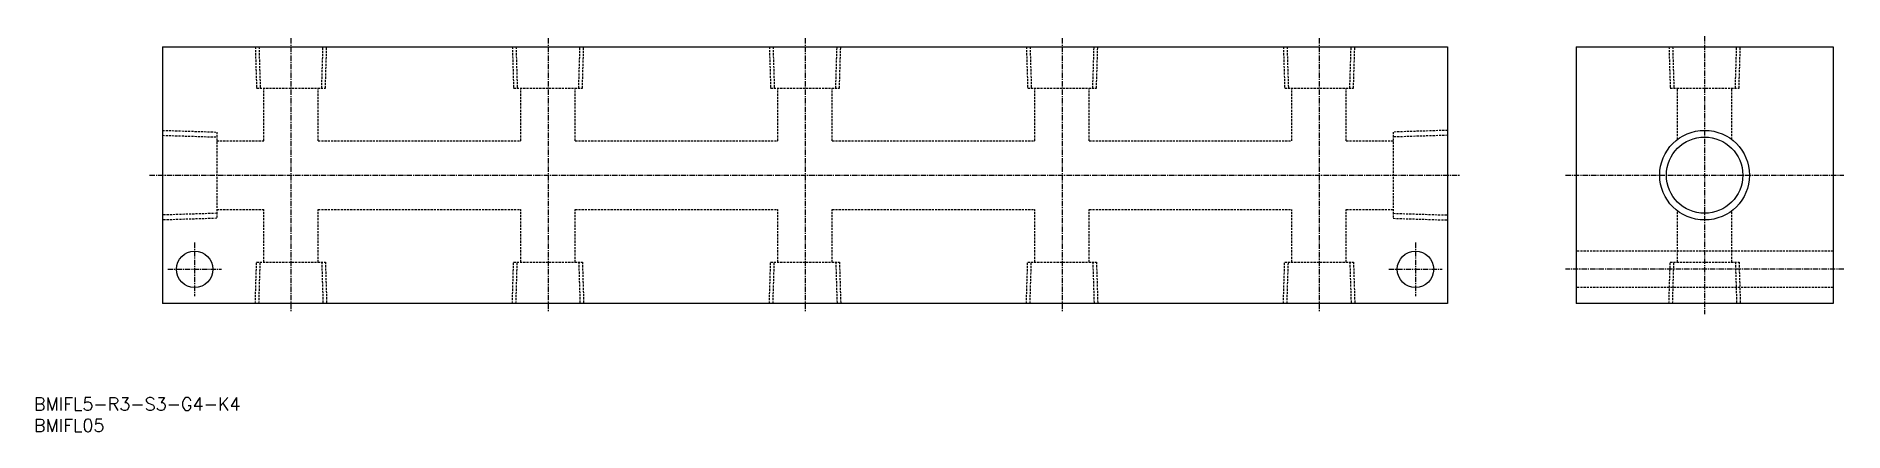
# Model space of a CAD drawing. Extents: x 1 to 423, y 0 to 92.
import ezdxf

# ---------------------------------------------------------------- set-up
doc = ezdxf.new("R2010")
doc.units = 0
doc.linetypes.add('CENTER', pattern=[2, 1.25, -0.25, 0.25, -0.25])
doc.linetypes.add('DASHED', pattern=[0.75, 0.5, -0.25])
doc.layers.get('0').update_dxf_attribs({"linetype": 'CONTINUOUS'})
doc.layers.add('CENTER', color=1, linetype='CENTER')
doc.styles.get("Standard").update_dxf_attribs({"font": 'txt.shx'})

# ---------------------------------------------------------------- blocks, each defined once
blk = doc.blocks.new('*U17')
at = {"color": 7, "linetype": 'CONTINUOUS'}
blk.add_text('BMIFL05', height=3, dxfattribs=at).set_placement((0, 0))
blk = doc.blocks.new('*U18')
at = {"color": 7, "linetype": 'CONTINUOUS'}
blk.add_text('BMIFL5-R3-S3-G4-K4', height=3, dxfattribs=at).set_placement((0, 5))

msp = doc.modelspace()

# ---------------------------------------------------------------- linework, layer by layer
at = {"color": 7, "linetype": 'CONTINUOUS'}
for p, q in [((30, 90), (330, 90)), ((30, 90), (30, 30)), ((330, 90), (330, 30)), ((360, 90), (360, 30)), ((360, 90), (420, 90)), ((420, 90), (420, 30)), ((330, 30), (30, 30)), ((420, 30), (360, 30))]:
    msp.add_line(p, q, dxfattribs=at)
at = {"color": 3, "linetype": 'DASHED'}
for p, q in [((51.669, 90), (51.972125, 80.3)), ((52.525, 90), (52.828125, 80.3)), ((67.171875, 80.3), (67.475, 90)), ((68.027875, 80.3), (68.331, 90)), ((111.669, 90), (111.972125, 80.3)), ((112.525, 90), (112.828125, 80.3)), ((127.171875, 80.3), (127.475, 90)), ((128.027875, 80.3), (128.331, 90)), ((171.669, 90), (171.972125, 80.3)), ((172.525, 90), (172.828125, 80.3)), ((187.171875, 80.3), (187.475, 90)), ((188.027875, 80.3), (188.331, 90)), ((231.669, 90), (231.972125, 80.3)), ((232.525, 90), (232.828125, 80.3)), ((247.171875, 80.3), (247.475, 90)), ((248.027875, 80.3), (248.331, 90)), ((291.669, 90), (291.972125, 80.3)), ((292.525, 90), (292.828125, 80.3)), ((307.171875, 80.3), (307.475, 90)), ((308.027875, 80.3), (308.331, 90)), ((381.669, 90), (381.972125, 80.3)), ((382.525, 90), (382.828125, 80.3)), ((397.171875, 80.3), (397.475, 90)), ((398.027875, 80.3), (398.331, 90)), ((51.972125, 80.3), (68.027875, 80.3)), ((53.65, 68.05), (53.65, 80.3)), ((66.35, 68.05), (66.35, 80.3)), ((111.972125, 80.3), (128.027875, 80.3)), ((113.65, 68.05), (113.65, 80.3)), ((126.35, 68.05), (126.35, 80.3)), ((171.972125, 80.3), (188.027875, 80.3)), ((173.65, 68.05), (173.65, 80.3)), ((186.35, 68.05), (186.35, 80.3)), ((231.972125, 80.3), (248.027875, 80.3)), ((233.65, 68.05), (233.65, 80.3)), ((246.35, 68.05), (246.35, 80.3)), ((291.972125, 80.3), (308.027875, 80.3)), ((293.65, 68.05), (293.65, 80.3)), ((306.35, 68.05), (306.35, 80.3)), ((381.972125, 80.3), (398.027875, 80.3)), ((383.65, 68.333997), (383.65, 80.3)), ((396.35, 68.333997), (396.35, 80.3)), ((30, 70.4775), (42.7, 70.080625)), ((30, 69.3155), (42.7, 68.918625)), ((42.7, 70.080625), (42.7, 49.919375)), ((42.7, 68.05), (53.65, 68.05)), ((66.35, 68.05), (113.65, 68.05)), ((126.35, 68.05), (173.65, 68.05)), ((186.35, 68.05), (233.65, 68.05)), ((246.35, 68.05), (293.65, 68.05)), ((306.35, 68.05), (317.3, 68.05)), ((330, 70.4775), (317.3, 70.080625)), ((317.3, 70.080625), (317.3, 49.919375)), ((330, 69.3155), (317.3, 68.918625)), ((42.7, 51.081375), (30, 50.6845)), ((42.7, 51.95), (53.65, 51.95)), ((53.65, 39.7), (53.65, 51.95)), ((66.35, 39.7), (66.35, 51.95)), ((66.35, 51.95), (113.65, 51.95)), ((113.65, 39.7), (113.65, 51.95)), ((126.35, 39.7), (126.35, 51.95)), ((126.35, 51.95), (173.65, 51.95)), ((173.65, 39.7), (173.65, 51.95)), ((186.35, 39.7), (186.35, 51.95)), ((186.35, 51.95), (233.65, 51.95)), ((233.65, 39.7), (233.65, 51.95)), ((246.35, 39.7), (246.35, 51.95)), ((246.35, 51.95), (293.65, 51.95)), ((293.65, 39.7), (293.65, 51.95)), ((306.35, 39.7), (306.35, 51.95)), ((306.35, 51.95), (317.3, 51.95)), ((317.3, 51.081375), (330, 50.6845)), ((383.65, 39.7), (383.65, 51.666003)), ((396.35, 39.7), (396.35, 51.666003)), ((42.7, 49.919375), (30, 49.5225)), ((317.3, 49.919375), (330, 49.5225)), ((420, 42.25), (360, 42.25)), ((51.669, 30), (51.972125, 39.7)), ((51.972125, 39.7), (68.027875, 39.7)), ((52.525, 30), (52.828125, 39.7)), ((67.171875, 39.7), (67.475, 30)), ((68.027875, 39.7), (68.331, 30)), ((111.669, 30), (111.972125, 39.7)), ((111.972125, 39.7), (128.027875, 39.7)), ((112.525, 30), (112.828125, 39.7)), ((127.171875, 39.7), (127.475, 30)), ((128.027875, 39.7), (128.331, 30)), ((171.669, 30), (171.972125, 39.7)), ((171.972125, 39.7), (188.027875, 39.7)), ((172.525, 30), (172.828125, 39.7)), ((187.171875, 39.7), (187.475, 30)), ((188.027875, 39.7), (188.331, 30)), ((231.669, 30), (231.972125, 39.7)), ((231.972125, 39.7), (248.027875, 39.7)), ((232.525, 30), (232.828125, 39.7)), ((247.171875, 39.7), (247.475, 30)), ((248.027875, 39.7), (248.331, 30)), ((291.669, 30), (291.972125, 39.7)), ((291.972125, 39.7), (308.027875, 39.7)), ((292.525, 30), (292.828125, 39.7)), ((307.171875, 39.7), (307.475, 30)), ((308.027875, 39.7), (308.331, 30)), ((381.669, 30), (381.972125, 39.7)), ((381.972125, 39.7), (398.027875, 39.7)), ((382.525, 30), (382.828125, 39.7)), ((397.171875, 39.7), (397.475, 30)), ((398.027875, 39.7), (398.331, 30)), ((420, 33.75), (360, 33.75))]:
    msp.add_line(p, q, dxfattribs=at)
at = {"color": 3, "linetype": 'CONTINUOUS'}
msp.add_circle((390, 60), 10.4775, dxfattribs=at)
at = {"color": 7, "linetype": 'CONTINUOUS'}
for centre, radius in [((390, 60), 8.918625), ((37.5, 38), 4.25), ((322.5, 38), 4.25)]:
    msp.add_circle(centre, radius, dxfattribs=at)
at = {"layer": 'CENTER', "color": 1, "linetype": 'CENTER'}
for p, q in [((60, 92), (60, 28)), ((120, 92), (120, 28)), ((180, 92), (180, 28)), ((240, 92), (240, 28)), ((300, 92), (300, 28)), ((390, 92.5), (390, 27.5)), ((27, 60), (333, 60)), ((357.5, 60), (422.5, 60)), ((37.5, 44.25), (37.5, 31.75)), ((322.5, 44.25), (322.5, 31.75)), ((31.25, 38), (43.75, 38)), ((316.25, 38), (328.75, 38)), ((422.5, 38), (357.5, 38))]:
    msp.add_line(p, q, dxfattribs=at)

# ---------------------------------------------------------------- block references
at = {"color": 7, "linetype": 'CONTINUOUS'}
for name in ['*U18', '*U17']:
    msp.add_blockref(name, (0, 0), dxfattribs=at)

doc.saveas('drawing.dxf')
